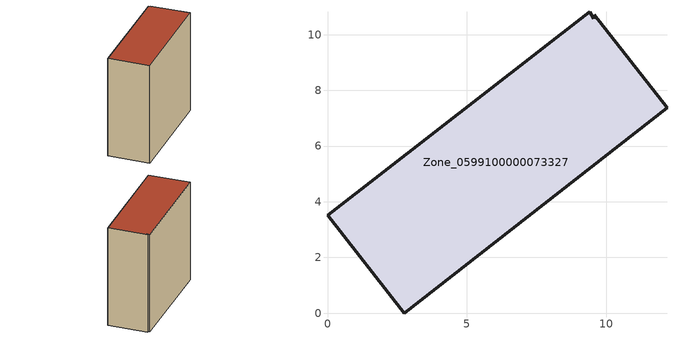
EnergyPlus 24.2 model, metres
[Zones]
Zone_0599100000073327
 floor ground (C_G): 9.58,10.72 12.19,7.38 2.75,0 0,3.52 9.41,10.82 9.56,10.57 z0
 wall outside (C_F): 9.41,10.82 0,3.52 2.75,0 12.19,7.38 9.58,10.72 9.56,10.57 9.41,10.82 z0:11.1
 roof outside (C_R): 2.75,0 12.19,7.38 9.58,10.72 9.56,10.57 9.41,10.82 0,3.52 z11.1
[BUILDING]
Pand.0599100000073327: North Axis=0; Terrain=City; Loads Convergence Tolerance Value=0.04; Temperature Convergence Tolerance Value=0.4; Solar Distribution=FullExterior; Maximum Number of Warmup Days=25; Minimum Number of Warmup Days=1
[Site:Location]
Rotterdam.The.Hague.AP_ZH_NLD Design_Conditions: Latitude=51.96; Longitude=4.45; Time Zone=1; Elevation=-4.5
[SITE:GROUNDTEMPERATURE:BUILDINGSURFACE]
18, 18, 18, 18, 18, 18, 18, 18, 18, 18, 18, 18
[MATERIAL] Thermal Absorptance=0.9; Solar Absorptance=0.7; Visible Absorptance=0.7
Name | Roughness | Thickness | Conductivity | Density | Specific Heat
G.TI.1946 | MediumSmooth | 0.15 | 1 | 540 | 1210
F.TI.1946 | Rough | 0.3 | 0.857143 | 1920 | 840
R.TI.1946 | MediumRough | 0.2 | 0.1 | 1500 | 1000
[CONSTRUCTION]
C_G: G.TI.1946
C_F: F.TI.1946
C_R: R.TI.1946
[ZONE]
Zone_0599100000073327: Type=1; Multiplier=1; Ceiling Height=Autocalculate; Volume=Autocalculate; Floor Area=autocalculate; Part of Total Floor Area=Yes
[ZONEINFILTRATION:DESIGNFLOWRATE]
Infil_Zone_0599100000073327: Zone or ZoneList or Space or SpaceList=Zone_0599100000073327; Schedule=AlwaysOn; Design Flow Rate Calculation Method=Flow/Area; Flow Rate per Floor Area=0.003; Constant Term Coefficient=1; Temperature Term Coefficient=0; Velocity Term Coefficient=0; Velocity Squared Term Coefficient=0
[HVACTEMPLATE:ZONE:IDEALLOADSAIRSYSTEM]
Zone_0599100000073327: Maximum Heating Supply Air Temperature=50; Minimum Cooling Supply Air Temperature=13; Maximum Heating Supply Air Humidity Ratio=0.0156; Minimum Cooling Supply Air Humidity Ratio=0.0077; Heating Limit=NoLimit; Cooling Limit=NoLimit; Dehumidification Control Type=ConstantSensibleHeatRatio; Cooling Sensible Heat Ratio=0.7; Dehumidification Setpoint=60; Humidification Control Type=None; Humidification Setpoint=30; Outdoor Air Method=None; Outdoor Air Flow Rate per Person=0.00944; Outdoor Air Flow Rate per Zone Floor Area=0; Outdoor Air Flow Rate per Zone=0; Demand Controlled Ventilation Type=None; Outdoor Air Economizer Type=NoEconomizer; Heat Recovery Type=None; Sensible Heat Recovery Effectiveness=0.7; Latent Heat Recovery Effectiveness=0.65
[ZONECONTROL:THERMOSTAT]
ThermostatControl_Zone_0599100000073327: Zone or ZoneList=Zone_0599100000073327; Control Type Schedule=DualSetpointControlType; Control 1=Thermostat_Zone_0599100000073327; Temperature Difference Between Cutout And Setpoint=0
[THERMOSTATSETPOINT:DUALSETPOINT]
Thermostat_Zone_0599100000073327: Heating Setpoint Temperature Schedule=HeatingSetpoint_Zone_0599100000073327; Cooling Setpoint Temperature Schedule=CoolingSetpoint_Zone_0599100000073327
[SCHEDULE:COMPACT]
HeatingSetpoint_Zone_0599100000073327: Through: 12/31, For: AllDays, Until: 24:00, 21
CoolingSetpoint_Zone_0599100000073327: Through: 12/31, For: AllDays, Until: 24:00, 24
DualSetpointControlType: Through: 12/31, For: AllDays, Until: 24:00, 4
AlwaysOn: Through: 12/31, For: AllDays, Until: 24:00, 1
